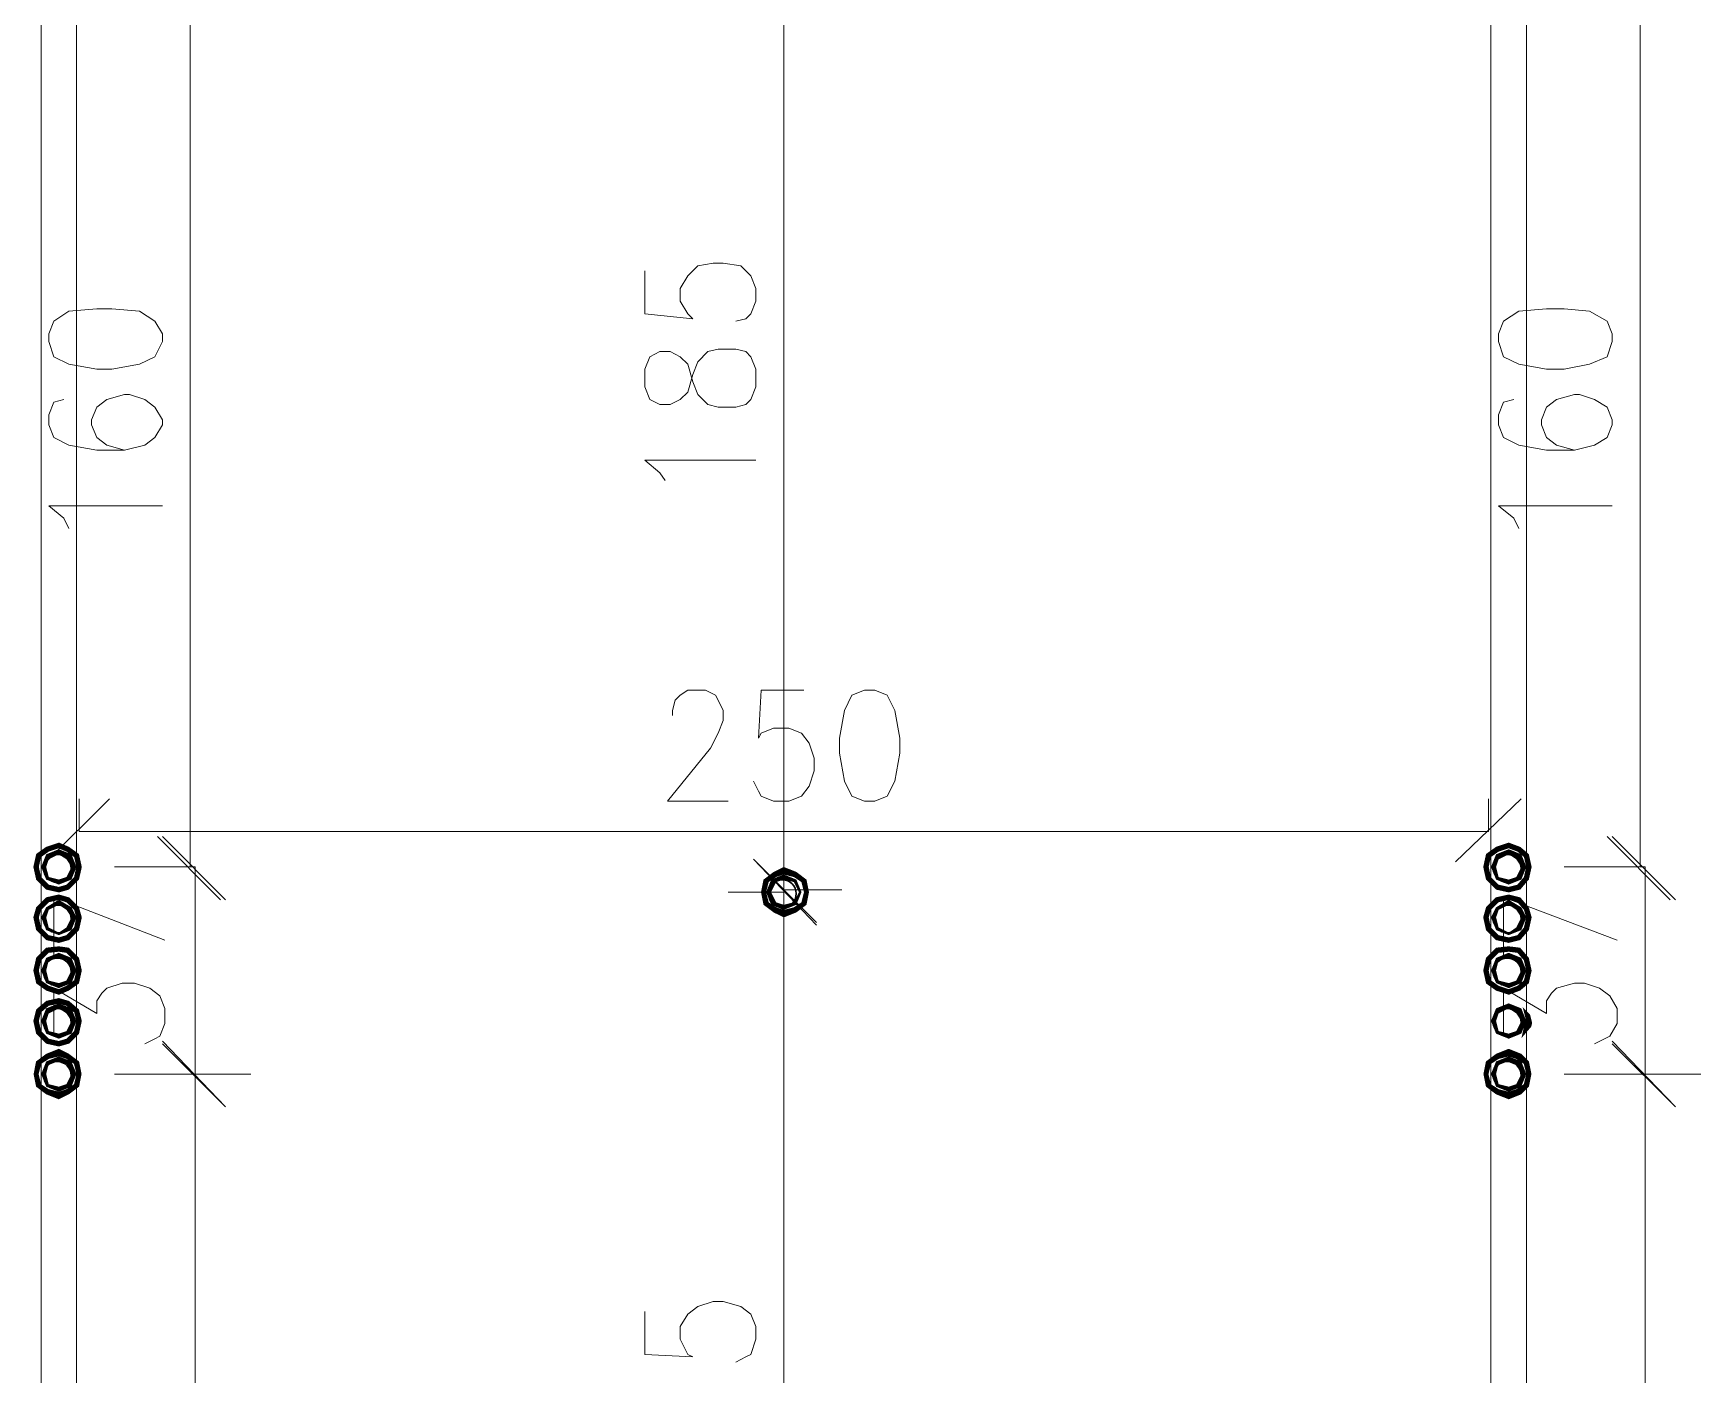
# Model space of a CAD drawing. Header units: millimetres. Extents: x 0 to 18511, y 19 to 17554.
# Drawn here: x 8924 to 11879, y 9159 to 11536 of the extents above; entities that cross this region are included whole.
import ezdxf

# ---------------------------------------------------------------- set-up
doc = ezdxf.new("R2010")
doc.units = ezdxf.units.MM
for name, color, linetype in [('PDF_A-DIM-INT', 7, 'Continuous'), ('PDF_DIM', 7, 'Continuous'), ('PDF_magnetic light', 7, 'Continuous')]:
    doc.layers.add(name, color=color, linetype=linetype)
doc.layers.add('PDF_A-LIGHTING', color=133, linetype='Continuous', true_color=0x6edddd)

msp = doc.modelspace()

# ---------------------------------------------------------------- linework, layer by layer
at = {"layer": 'PDF_A-DIM-INT', "lineweight": 20}
for points in [[(9058.5, 10179.4), (8946.5, 10067.5)], [(11445.1, 10067.5), (11561.5, 10179.4)], [(9143.6, 10112.3), (9255.5, 10000.3)], [(9264.5, 10000.3), (9152.5, 10112.3)], [(11713.8, 10112.3), (11825.7, 10000.3)], [(11834.7, 10000.3), (11722.7, 10112.3)], [(10312.3, 9960), (10200.3, 10072), (10312.3, 9955.5)], [(9152.5, 9745.1), (9264.5, 9633.1), (9152.5, 9749.6)], [(11722.7, 9745.1), (11834.7, 9633.1), (11722.7, 9749.6)]]:
    msp.add_lwpolyline(points, dxfattribs=at)
at = {"layer": 'PDF_A-LIGHTING', "lineweight": 0, "const_width": 9.5}
for points in [[(9000.3, 10038.4), (9004.8, 10058.5), (9000.3, 10078.7), (8984.6, 10089.9), (8968.9, 10096.6), (8948.8, 10089.9), (8933.1, 10078.7), (8928.6, 10058.5), (8933.1, 10038.4), (8948.8, 10022.7), (8968.9, 10018.2), (8984.6, 10022.7)], [(11570.5, 10038.4), (11575, 10058.5), (11570.5, 10078.7), (11557.1, 10089.9), (11539.2, 10096.6), (11519, 10089.9), (11503.3, 10078.7), (11498.9, 10058.5), (11503.3, 10038.4), (11519, 10022.7), (11539.2, 10018.2), (11557.1, 10022.7)], [(9000.3, 9948.8), (9004.8, 9969), (9000.3, 9984.6), (8984.6, 10000.3), (8968.9, 10004.8), (8948.8, 10000.3), (8933.1, 9984.6), (8928.6, 9969), (8933.1, 9948.8), (8948.8, 9933.2), (8968.9, 9928.7), (8984.6, 9933.2)], [(11570.5, 9948.8), (11575, 9969), (11570.5, 9984.6), (11557.1, 10000.3), (11539.2, 10004.8), (11519, 10000.3), (11503.3, 9984.6), (11498.9, 9969), (11503.3, 9948.8), (11519, 9933.2), (11539.2, 9928.7), (11557.1, 9933.2)], [(9000.3, 9854.8), (9004.8, 9874.9), (9000.3, 9895.1), (8984.6, 9910.8), (8968.9, 9913), (8948.8, 9910.8), (8933.1, 9895.1), (8928.6, 9874.9), (8933.1, 9854.8), (8948.8, 9843.6), (8968.9, 9836.9), (8984.6, 9843.6)], [(11570.5, 9854.8), (11575, 9874.9), (11570.5, 9895.1), (11557.1, 9910.8), (11539.2, 9913), (11519, 9910.8), (11503.3, 9895.1), (11498.9, 9874.9), (11503.3, 9854.8), (11519, 9843.6), (11539.2, 9836.9), (11557.1, 9843.6)], [(9000.3, 9765.2), (9004.8, 9785.4), (9000.3, 9803.3), (8984.6, 9816.7), (8968.9, 9821.2), (8948.8, 9816.7), (8933.1, 9803.3), (8928.6, 9785.4), (8933.1, 9765.2), (8948.8, 9749.6), (8968.9, 9745.1), (8984.6, 9749.6)]]:
    msp.add_lwpolyline(points, close=True, dxfattribs=at)
at = {"layer": 'PDF_A-LIGHTING', "lineweight": 0}
msp.add_lwpolyline([(11570.5, 9765.2, 12.7, 12.7, 0), (11575, 9785.4, 9.5, 9.5, 0), (11570.5, 9803.3, 0, 0, 0), (11557.1, 9816.7, 0, 0, 0), (11539.2, 9821.2, 0, 0, 0), (11519, 9816.7, 0, 0, 0), (11503.3, 9803.3, 0, 0, 0), (11498.9, 9785.4, 0, 0, 0), (11503.3, 9765.2, 0, 0, 0), (11519, 9749.6, 0, 0, 0), (11539.2, 9745.1, 0, 0, 0), (11557.1, 9749.6, 0, 0, 0)], format="xyseb", close=True, dxfattribs=at)
at = {"layer": 'PDF_A-LIGHTING', "lineweight": 30}
for centre in [(8966.2, 10055.9), (11536.6, 10055.9), (10251.4, 10011.2), (8966.2, 9966.4), (11536.6, 9966.4), (8966.2, 9872.3), (11536.6, 9872.3), (8966.2, 9782.8), (11536.6, 9782.8), (8966.2, 9688.8), (11536.6, 9688.8)]:
    msp.add_circle(centre, 24.6, dxfattribs=at)
at = {"layer": 'PDF_A-LIGHTING', "transparency": 33554559}
for points in [[(8946.5, 10080.9), (8951, 10072), (8937.6, 10058.5)], [(8968.9, 10089.9), (8968.9, 10080.9), (8946.5, 10080.9)], [(8968.9, 10080.9), (8946.5, 10080.9), (8951, 10072)], [(8991.3, 10080.9), (8982.4, 10072), (8968.9, 10089.9)], [(8982.4, 10072), (8968.9, 10089.9), (8968.9, 10080.9)], [(8991.3, 10058.5), (8991.3, 10080.9), (8982.4, 10072)], [(9000.3, 10058.5), (8991.3, 10058.5), (8991.3, 10080.9)], [(11516.8, 10080.9), (11521.3, 10072), (11507.8, 10058.5)], [(11539.2, 10089.9), (11539.2, 10080.9), (11516.8, 10080.9)], [(11539.2, 10080.9), (11516.8, 10080.9), (11521.3, 10072)], [(11561.5, 10080.9), (11552.6, 10072), (11539.2, 10089.9)], [(11552.6, 10072), (11539.2, 10089.9), (11539.2, 10080.9)], [(11561.5, 10058.5), (11561.5, 10080.9), (11552.6, 10072)], [(11570.5, 10058.5), (11561.5, 10058.5), (11561.5, 10080.9)], [(8951, 10072), (8937.6, 10058.5), (8946.5, 10058.5)], [(8937.6, 10058.5), (8946.5, 10058.5), (8946.5, 10036.1)], [(8946.5, 10058.5), (8946.5, 10036.1), (8951, 10040.6)], [(8991.3, 10036.1), (8982.4, 10040.6), (9000.3, 10058.5)], [(8982.4, 10040.6), (9000.3, 10058.5), (8991.3, 10058.5)], [(10236.1, 10049.6), (10240.6, 10040.6), (10218.2, 10036.1)], [(10254, 10058.5), (10254, 10045.1), (10236.1, 10049.6)], [(10254, 10045.1), (10236.1, 10049.6), (10240.6, 10040.6)], [(10276.4, 10049.6), (10272, 10040.6), (10254, 10058.5)], [(10272, 10040.6), (10254, 10058.5), (10254, 10045.1)], [(10285.4, 10031.7), (10276.4, 10049.6), (10272, 10040.6)], [(10294.3, 10036.1), (10285.4, 10031.7), (10276.4, 10049.6)], [(11521.3, 10072), (11507.8, 10058.5), (11516.8, 10058.5)], [(11507.8, 10058.5), (11516.8, 10058.5), (11516.8, 10036.1)], [(11516.8, 10058.5), (11516.8, 10036.1), (11521.3, 10040.6)], [(11561.5, 10036.1), (11552.6, 10040.6), (11570.5, 10058.5)], [(11552.6, 10040.6), (11570.5, 10058.5), (11561.5, 10058.5)], [(8946.5, 10036.1), (8951, 10040.6), (8968.9, 10027.2)], [(8951, 10040.6), (8968.9, 10027.2), (8968.9, 10036.1)], [(8968.9, 10036.1), (8991.3, 10036.1), (8982.4, 10040.6)], [(8968.9, 10027.2), (8968.9, 10036.1), (8991.3, 10036.1)], [(10218.2, 10036.1), (10227.2, 10031.7), (10213.7, 10013.8)], [(10227.2, 10031.7), (10213.7, 10013.8), (10222.7, 10013.8)], [(10240.6, 10040.6), (10218.2, 10036.1), (10227.2, 10031.7)], [(10231.7, 10036.1), (10240.6, 10031.7), (10222.7, 10013.8)], [(10240.6, 10031.7), (10222.7, 10013.8), (10231.7, 10013.8)], [(10254, 10045.1), (10254, 10036.1), (10231.7, 10036.1)], [(10254, 10036.1), (10231.7, 10036.1), (10240.6, 10031.7)], [(10276.4, 10036.1), (10272, 10031.7), (10254, 10045.1)], [(10272, 10031.7), (10254, 10045.1), (10254, 10036.1)], [(10280.9, 10013.8), (10276.4, 10036.1), (10272, 10031.7)], [(10285.4, 10013.8), (10280.9, 10013.8), (10276.4, 10036.1)], [(10289.9, 10013.8), (10294.3, 10036.1), (10285.4, 10031.7)], [(10298.8, 10013.8), (10289.9, 10013.8), (10294.3, 10036.1)], [(11516.8, 10036.1), (11521.3, 10040.6), (11539.2, 10027.2)], [(11521.3, 10040.6), (11539.2, 10027.2), (11539.2, 10036.1)], [(11539.2, 10036.1), (11561.5, 10036.1), (11552.6, 10040.6)], [(11539.2, 10027.2), (11539.2, 10036.1), (11561.5, 10036.1)], [(8968.9, 10000.3), (8968.9, 9991.4), (8946.5, 9986.9)], [(8968.9, 9991.4), (8946.5, 9986.9), (8951, 9982.4)], [(8991.3, 9986.9), (8982.4, 9982.4), (8968.9, 10000.3)], [(8982.4, 9982.4), (8968.9, 10000.3), (8968.9, 9991.4)], [(10213.7, 10013.8), (10222.7, 10013.8), (10218.2, 9991.4)], [(10222.7, 10013.8), (10218.2, 9991.4), (10227.2, 9995.8)], [(10218.2, 9991.4), (10227.2, 9995.8), (10236.1, 9977.9)], [(10222.7, 10013.8), (10231.7, 10013.8), (10231.7, 9991.4)], [(10227.2, 9995.8), (10236.1, 9977.9), (10240.6, 9986.9)], [(10231.7, 10013.8), (10231.7, 9991.4), (10240.6, 9995.8)], [(10231.7, 9991.4), (10240.6, 9995.8), (10254, 9982.4)], [(10240.6, 9995.8), (10254, 9982.4), (10254, 9991.4)], [(10254, 9991.4), (10276.4, 9991.4), (10272, 9995.8)], [(10254, 9982.4), (10254, 9991.4), (10276.4, 9991.4)], [(10276.4, 9991.4), (10272, 9995.8), (10285.4, 10013.8)], [(10272, 9995.8), (10285.4, 10013.8), (10280.9, 10013.8)], [(10272, 9986.9), (10294.3, 9991.4), (10285.4, 9995.8)], [(10276.4, 9977.9), (10272, 9986.9), (10294.3, 9991.4)], [(10294.3, 9991.4), (10285.4, 9995.8), (10298.8, 10013.8)], [(10285.4, 9995.8), (10298.8, 10013.8), (10289.9, 10013.8)], [(11539.2, 10000.3), (11539.2, 9991.4), (11516.8, 9986.9)], [(11539.2, 9991.4), (11516.8, 9986.9), (11521.3, 9982.4)], [(11561.5, 9986.9), (11552.6, 9982.4), (11539.2, 10000.3)], [(11552.6, 9982.4), (11539.2, 10000.3), (11539.2, 9991.4)], [(8946.5, 9986.9), (8951, 9982.4), (8937.6, 9969)], [(8951, 9982.4), (8937.6, 9969), (8946.5, 9969)], [(8937.6, 9969), (8946.5, 9969), (8946.5, 9946.6)], [(8946.5, 9969), (8946.5, 9946.6), (8951, 9951.1)], [(8991.3, 9969), (8991.3, 9986.9), (8982.4, 9982.4)], [(8991.3, 9946.6), (8982.4, 9951.1), (9000.3, 9969)], [(8982.4, 9951.1), (9000.3, 9969), (8991.3, 9969)], [(9000.3, 9969), (8991.3, 9969), (8991.3, 9986.9)], [(10236.1, 9977.9), (10240.6, 9986.9), (10254, 9969)], [(10240.6, 9986.9), (10254, 9969), (10254, 9982.4)], [(10254, 9982.4), (10276.4, 9977.9), (10272, 9986.9)], [(10254, 9969), (10254, 9982.4), (10276.4, 9977.9)], [(11516.8, 9986.9), (11521.3, 9982.4), (11507.8, 9969)], [(11521.3, 9982.4), (11507.8, 9969), (11516.8, 9969)], [(11507.8, 9969), (11516.8, 9969), (11516.8, 9946.6)], [(11516.8, 9969), (11516.8, 9946.6), (11521.3, 9951.1)], [(11561.5, 9969), (11561.5, 9986.9), (11552.6, 9982.4)], [(11561.5, 9946.6), (11552.6, 9951.1), (11570.5, 9969)], [(11552.6, 9951.1), (11570.5, 9969), (11561.5, 9969)], [(11570.5, 9969), (11561.5, 9969), (11561.5, 9986.9)], [(8946.5, 9946.6), (8951, 9951.1), (8968.9, 9937.6)], [(8951, 9951.1), (8968.9, 9937.6), (8968.9, 9942.1)], [(8968.9, 9942.1), (8991.3, 9946.6), (8982.4, 9951.1)], [(8968.9, 9937.6), (8968.9, 9942.1), (8991.3, 9946.6)], [(11516.8, 9946.6), (11521.3, 9951.1), (11539.2, 9937.6)], [(11521.3, 9951.1), (11539.2, 9937.6), (11539.2, 9942.1)], [(11539.2, 9942.1), (11561.5, 9946.6), (11552.6, 9951.1)], [(11539.2, 9937.6), (11539.2, 9942.1), (11561.5, 9946.6)], [(8968.9, 9906.3), (8968.9, 9897.3), (8946.5, 9897.3)], [(8991.3, 9897.3), (8982.4, 9892.9), (8968.9, 9906.3)], [(8982.4, 9892.9), (8968.9, 9906.3), (8968.9, 9897.3)], [(11539.2, 9906.3), (11539.2, 9897.3), (11516.8, 9897.3)], [(11561.5, 9897.3), (11552.6, 9892.9), (11539.2, 9906.3)], [(11552.6, 9892.9), (11539.2, 9906.3), (11539.2, 9897.3)], [(8946.5, 9897.3), (8951, 9892.9), (8937.6, 9874.9)], [(8951, 9892.9), (8937.6, 9874.9), (8946.5, 9874.9)], [(8937.6, 9874.9), (8946.5, 9874.9), (8946.5, 9852.6)], [(8968.9, 9897.3), (8946.5, 9897.3), (8951, 9892.9)], [(8946.5, 9874.9), (8946.5, 9852.6), (8951, 9857)], [(8991.3, 9874.9), (8991.3, 9897.3), (8982.4, 9892.9)], [(8991.3, 9852.6), (8982.4, 9857), (9000.3, 9874.9)], [(8982.4, 9857), (9000.3, 9874.9), (8991.3, 9874.9)], [(9000.3, 9874.9), (8991.3, 9874.9), (8991.3, 9897.3)], [(11516.8, 9897.3), (11521.3, 9892.9), (11507.8, 9874.9)], [(11521.3, 9892.9), (11507.8, 9874.9), (11516.8, 9874.9)], [(11507.8, 9874.9), (11516.8, 9874.9), (11516.8, 9852.6)], [(11539.2, 9897.3), (11516.8, 9897.3), (11521.3, 9892.9)], [(11516.8, 9874.9), (11516.8, 9852.6), (11521.3, 9857)], [(11561.5, 9874.9), (11561.5, 9897.3), (11552.6, 9892.9)], [(11561.5, 9852.6), (11552.6, 9857), (11570.5, 9874.9)], [(11552.6, 9857), (11570.5, 9874.9), (11561.5, 9874.9)], [(11570.5, 9874.9), (11561.5, 9874.9), (11561.5, 9897.3)], [(8946.5, 9852.6), (8951, 9857), (8968.9, 9843.6)], [(8951, 9857), (8968.9, 9843.6), (8968.9, 9852.6)], [(8968.9, 9852.6), (8991.3, 9852.6), (8982.4, 9857)], [(8968.9, 9843.6), (8968.9, 9852.6), (8991.3, 9852.6)], [(11516.8, 9852.6), (11521.3, 9857), (11539.2, 9843.6)], [(11521.3, 9857), (11539.2, 9843.6), (11539.2, 9852.6)], [(11539.2, 9852.6), (11561.5, 9852.6), (11552.6, 9857)], [(11539.2, 9843.6), (11539.2, 9852.6), (11561.5, 9852.6)], [(8968.9, 9816.7), (8968.9, 9807.8), (8946.5, 9807.8)], [(8991.3, 9807.8), (8982.4, 9798.8), (8968.9, 9816.7)], [(8982.4, 9798.8), (8968.9, 9816.7), (8968.9, 9807.8)], [(11539.2, 9816.7), (11539.2, 9807.8), (11516.8, 9807.8)], [(11561.5, 9807.8), (11552.6, 9798.8), (11539.2, 9816.7)], [(11552.6, 9798.8), (11539.2, 9816.7), (11539.2, 9807.8)], [(8946.5, 9807.8), (8951, 9798.8), (8937.6, 9785.4)], [(8951, 9798.8), (8937.6, 9785.4), (8946.5, 9785.4)], [(8937.6, 9785.4), (8946.5, 9785.4), (8946.5, 9763)], [(8968.9, 9807.8), (8946.5, 9807.8), (8951, 9798.8)], [(8946.5, 9785.4), (8946.5, 9763), (8951, 9767.5)], [(8991.3, 9785.4), (8991.3, 9807.8), (8982.4, 9798.8)], [(8991.3, 9763), (8982.4, 9767.5), (9000.3, 9785.4)], [(8982.4, 9767.5), (9000.3, 9785.4), (8991.3, 9785.4)], [(9000.3, 9785.4), (8991.3, 9785.4), (8991.3, 9807.8)], [(11516.8, 9807.8), (11521.3, 9798.8), (11507.8, 9785.4)], [(11521.3, 9798.8), (11507.8, 9785.4), (11516.8, 9785.4)], [(11507.8, 9785.4), (11516.8, 9785.4), (11516.8, 9763)], [(11539.2, 9807.8), (11516.8, 9807.8), (11521.3, 9798.8)], [(11516.8, 9785.4), (11516.8, 9763), (11521.3, 9767.5)], [(11561.5, 9785.4), (11561.5, 9807.8), (11552.6, 9798.8)], [(11561.5, 9763), (11552.6, 9767.5), (11570.5, 9785.4)], [(11552.6, 9767.5), (11570.5, 9785.4), (11561.5, 9785.4)], [(11570.5, 9785.4), (11561.5, 9785.4), (11561.5, 9807.8)], [(8946.5, 9763), (8951, 9767.5), (8968.9, 9754)], [(8951, 9767.5), (8968.9, 9754), (8968.9, 9763)], [(8968.9, 9763), (8991.3, 9763), (8982.4, 9767.5)], [(8968.9, 9754), (8968.9, 9763), (8991.3, 9763)], [(11516.8, 9763), (11521.3, 9767.5), (11539.2, 9754)], [(11521.3, 9767.5), (11539.2, 9754), (11539.2, 9763)], [(11539.2, 9763), (11561.5, 9763), (11552.6, 9767.5)], [(11539.2, 9754), (11539.2, 9763), (11561.5, 9763)], [(8946.5, 9727.2), (8951, 9718.2), (8928.6, 9713.7)], [(8968.9, 9736.1), (8968.9, 9722.7), (8946.5, 9727.2)], [(8968.9, 9722.7), (8946.5, 9727.2), (8951, 9718.2)], [(8986.8, 9727.2), (8982.4, 9718.2), (8968.9, 9736.1)], [(8982.4, 9718.2), (8968.9, 9736.1), (8968.9, 9722.7)], [(8995.8, 9709.3), (8986.8, 9727.2), (8982.4, 9718.2)], [(9004.8, 9713.7), (8995.8, 9709.3), (8986.8, 9727.2)], [(11516.8, 9727.2), (11521.3, 9718.2), (11498.9, 9713.7)], [(11539.2, 9736.1), (11539.2, 9722.7), (11516.8, 9727.2)], [(11539.2, 9722.7), (11516.8, 9727.2), (11521.3, 9718.2)], [(11561.5, 9727.2), (11552.6, 9718.2), (11539.2, 9736.1)], [(11552.6, 9718.2), (11539.2, 9736.1), (11539.2, 9722.7)], [(11566, 9709.3), (11561.5, 9727.2), (11552.6, 9718.2)], [(11575, 9713.7), (11566, 9709.3), (11561.5, 9727.2)], [(8928.6, 9713.7), (8937.6, 9709.3), (8924.2, 9691.4)], [(8937.6, 9709.3), (8924.2, 9691.4), (8933.1, 9691.4)], [(8951, 9718.2), (8928.6, 9713.7), (8937.6, 9709.3)], [(8946.5, 9713.7), (8951, 9709.3), (8937.6, 9691.4)], [(8951, 9709.3), (8937.6, 9691.4), (8946.5, 9691.4)], [(8968.9, 9722.7), (8968.9, 9713.7), (8946.5, 9713.7)], [(8968.9, 9713.7), (8946.5, 9713.7), (8951, 9709.3)], [(8991.3, 9713.7), (8982.4, 9709.3), (8968.9, 9722.7)], [(8982.4, 9709.3), (8968.9, 9722.7), (8968.9, 9713.7)], [(8991.3, 9691.4), (8991.3, 9713.7), (8982.4, 9709.3)], [(9000.3, 9691.4), (8991.3, 9691.4), (8991.3, 9713.7)], [(9000.3, 9691.4), (9004.8, 9713.7), (8995.8, 9709.3)], [(9009.2, 9691.4), (9000.3, 9691.4), (9004.8, 9713.7)], [(11498.9, 9713.7), (11507.8, 9709.3), (11494.4, 9691.4)], [(11507.8, 9709.3), (11494.4, 9691.4), (11503.3, 9691.4)], [(11521.3, 9718.2), (11498.9, 9713.7), (11507.8, 9709.3)], [(11516.8, 9713.7), (11521.3, 9709.3), (11507.8, 9691.4)], [(11521.3, 9709.3), (11507.8, 9691.4), (11516.8, 9691.4)], [(11539.2, 9722.7), (11539.2, 9713.7), (11516.8, 9713.7)], [(11539.2, 9713.7), (11516.8, 9713.7), (11521.3, 9709.3)], [(11561.5, 9713.7), (11552.6, 9709.3), (11539.2, 9722.7)], [(11552.6, 9709.3), (11539.2, 9722.7), (11539.2, 9713.7)], [(11561.5, 9691.4), (11561.5, 9713.7), (11552.6, 9709.3)], [(11570.5, 9691.4), (11561.5, 9691.4), (11561.5, 9713.7)], [(11570.5, 9691.4), (11575, 9713.7), (11566, 9709.3)], [(11579.5, 9691.4), (11570.5, 9691.4), (11575, 9713.7)], [(8924.2, 9691.4), (8933.1, 9691.4), (8928.6, 9669)], [(8933.1, 9691.4), (8928.6, 9669), (8937.6, 9673.4)], [(8928.6, 9669), (8937.6, 9673.4), (8946.5, 9655.5)], [(8937.6, 9691.4), (8946.5, 9691.4), (8946.5, 9669)], [(8937.6, 9673.4), (8946.5, 9655.5), (8951, 9664.5)], [(8946.5, 9691.4), (8946.5, 9669), (8951, 9673.4)], [(8946.5, 9669), (8951, 9673.4), (8968.9, 9660)], [(8951, 9673.4), (8968.9, 9660), (8968.9, 9669)], [(8968.9, 9669), (8991.3, 9669), (8982.4, 9673.4)], [(8968.9, 9660), (8968.9, 9669), (8991.3, 9669)], [(8991.3, 9669), (8982.4, 9673.4), (9000.3, 9691.4)], [(8982.4, 9673.4), (9000.3, 9691.4), (8991.3, 9691.4)], [(8982.4, 9664.5), (9004.8, 9669), (8995.8, 9673.4)], [(8986.8, 9655.5), (8982.4, 9664.5), (9004.8, 9669)], [(9004.8, 9669), (8995.8, 9673.4), (9009.2, 9691.4)], [(8995.8, 9673.4), (9009.2, 9691.4), (9000.3, 9691.4)], [(11494.4, 9691.4), (11503.3, 9691.4), (11498.9, 9669)], [(11503.3, 9691.4), (11498.9, 9669), (11507.8, 9673.4)], [(11498.9, 9669), (11507.8, 9673.4), (11516.8, 9655.5)], [(11507.8, 9691.4), (11516.8, 9691.4), (11516.8, 9669)], [(11507.8, 9673.4), (11516.8, 9655.5), (11521.3, 9664.5)], [(11516.8, 9691.4), (11516.8, 9669), (11521.3, 9673.4)], [(11516.8, 9669), (11521.3, 9673.4), (11539.2, 9660)], [(11521.3, 9673.4), (11539.2, 9660), (11539.2, 9669)], [(11539.2, 9669), (11561.5, 9669), (11552.6, 9673.4)], [(11539.2, 9660), (11539.2, 9669), (11561.5, 9669)], [(11561.5, 9669), (11552.6, 9673.4), (11570.5, 9691.4)], [(11552.6, 9673.4), (11570.5, 9691.4), (11561.5, 9691.4)], [(11552.6, 9664.5), (11575, 9669), (11566, 9673.4)], [(11561.5, 9655.5), (11552.6, 9664.5), (11575, 9669)], [(11575, 9669), (11566, 9673.4), (11579.5, 9691.4)], [(11566, 9673.4), (11579.5, 9691.4), (11570.5, 9691.4)], [(8946.5, 9655.5), (8951, 9664.5), (8968.9, 9646.6)], [(8951, 9664.5), (8968.9, 9646.6), (8968.9, 9660)], [(8968.9, 9660), (8986.8, 9655.5), (8982.4, 9664.5)], [(8968.9, 9646.6), (8968.9, 9660), (8986.8, 9655.5)], [(11516.8, 9655.5), (11521.3, 9664.5), (11539.2, 9646.6)], [(11521.3, 9664.5), (11539.2, 9646.6), (11539.2, 9660)], [(11539.2, 9660), (11561.5, 9655.5), (11552.6, 9664.5)], [(11539.2, 9646.6), (11539.2, 9660), (11561.5, 9655.5)]]:
    msp.add_solid(points, dxfattribs=at)
at = {"layer": 'PDF_DIM', "lineweight": 0}
for points in [[(9107.7, 10058.5), (9201.8, 10058.5), (9201.8, 11652.6), (9067.4, 11652.6), (9197.3, 11652.6), (9197.3, 12019.8), (9067.4, 12019.8)], [(11678, 10058.5), (11772, 10058.5), (11772, 11652.6), (11637.7, 11652.6), (11767.5, 11652.6), (11767.5, 12019.8), (11637.7, 12019.8)], [(10155.5, 10013.8), (10254, 10013.8), (10254, 11858.6), (10155.5, 11858.6)], [(9004.8, 10179.4), (9004.8, 10121.2), (11503.3, 10121.2), (11503.3, 10179.4)], [(9309.2, 9691.4), (9210.7, 9691.4), (9210.7, 10058.5), (9067.4, 10058.5)], [(11879.5, 9691.4), (11781, 9691.4), (11781, 10058.5), (11637.7, 10058.5)], [(10357, 10018.2), (10254, 10018.2), (10254, 8168.9), (10155.5, 8168.9), (10254, 8168.9), (10254, 6695.7), (10357, 6695.7), (10258.5, 6695.7), (10258.5, 5916.6), (10357, 5916.6)], [(9309.2, 8088.3), (9210.7, 8088.3), (9210.7, 9691.4), (9067.4, 9691.4)], [(11879.5, 8088.3), (11781, 8088.3), (11781, 9691.4), (11637.7, 9691.4)]]:
    msp.add_lwpolyline(points, dxfattribs=at)
at = {"layer": 'PDF_DIM', "lineweight": 9}
for points in [[(10007.8, 11115.3), (10007.8, 11039.2), (10092.8, 11030.2), (10083.9, 11039.2), (10070.5, 11061.5), (10070.5, 11083.9), (10083.9, 11106.3), (10101.8, 11124.2), (10128.7, 11128.7), (10146.6, 11128.7), (10177.9, 11124.2), (10195.8, 11106.3), (10204.8, 11083.9), (10204.8, 11061.5), (10195.8, 11039.2), (10186.9, 11030.2), (10169, 11025.7)], [(8977.9, 10886.9), (8960, 10882.4), (8951, 10860), (8951, 10842.1), (8960, 10819.7), (8986.8, 10806.3), (9036.1, 10797.4), (9085.4, 10797.4), (9121.2, 10806.3), (9139.1, 10819.7), (9152.5, 10842.1), (9152.5, 10851.1), (9139.1, 10873.5), (9121.2, 10886.9), (9094.3, 10895.9), (9085.4, 10895.9), (9054, 10886.9), (9036.1, 10873.5), (9027.1, 10851.1), (9027.1, 10842.1), (9036.1, 10819.7), (9054, 10806.3), (9085.4, 10797.4)], [(11548.1, 10886.9), (11530.2, 10882.4), (11521.3, 10860), (11521.3, 10842.1), (11530.2, 10819.7), (11557.1, 10806.3), (11606.3, 10797.4), (11655.6, 10797.4), (11691.4, 10806.3), (11713.8, 10819.7), (11722.7, 10842.1), (11722.7, 10851.1), (11713.8, 10873.5), (11691.4, 10886.9), (11664.5, 10895.9), (11655.6, 10895.9), (11624.2, 10886.9), (11606.3, 10873.5), (11597.4, 10851.1), (11597.4, 10842.1), (11606.3, 10819.7), (11624.2, 10806.3), (11655.6, 10797.4)], [(10043.6, 10743.6), (10034.6, 10757.1), (10007.8, 10779.4), (10204.8, 10779.4)], [(8986.8, 10658.5), (8977.9, 10676.5), (8951, 10698.8), (9152.5, 10698.8)], [(11557.1, 10658.5), (11548.1, 10676.5), (11521.3, 10698.8), (11722.7, 10698.8)], [(10057, 10327.2), (10057, 10336.1), (10061.5, 10354.1), (10070.5, 10363), (10083.9, 10372), (10115.2, 10372), (10133.1, 10363), (10137.6, 10354.1), (10146.6, 10336.1), (10146.6, 10318.2), (10137.6, 10295.8), (10124.2, 10269), (10048.1, 10175), (10155.5, 10175)], [(10289.9, 10372), (10213.7, 10372), (10209.3, 10286.9), (10213.7, 10295.8), (10236.1, 10304.8), (10263, 10304.8), (10285.4, 10295.8), (10298.8, 10277.9), (10307.8, 10251.1), (10307.8, 10228.7), (10298.8, 10201.8), (10285.4, 10183.9), (10263, 10175), (10236.1, 10175), (10213.7, 10183.9), (10209.3, 10192.9), (10200.3, 10210.8)], [(9157, 9928.7), (8960, 10004.8), (8960, 9897.3)], [(11731.7, 9928.7), (11530.2, 10004.8), (11530.2, 9897.3)], [(8960, 9758.5), (8960, 9843.6), (9036.1, 9798.8), (9036.1, 9821.2), (9045.1, 9834.6), (9054, 9843.6), (9080.9, 9852.6), (9103.3, 9852.6), (9130.1, 9843.6), (9148, 9830.2), (9157, 9807.8), (9157, 9780.9), (9148, 9758.5), (9139.1, 9754), (9121.2, 9745.1)], [(11530.2, 9758.5), (11530.2, 9843.6), (11606.3, 9798.8), (11606.3, 9821.2), (11615.3, 9834.6), (11624.2, 9843.6), (11655.6, 9852.6), (11673.5, 9852.6), (11700.4, 9843.6), (11718.3, 9830.2), (11731.7, 9807.8), (11731.7, 9780.9), (11718.3, 9758.5), (11709.3, 9754), (11691.4, 9745.1)], [(10007.8, 9270.4), (10007.8, 9194.3), (10092.8, 9189.8), (10083.9, 9194.3), (10070.5, 9221.2), (10070.5, 9243.6), (10083.9, 9266), (10101.8, 9279.4), (10128.7, 9288.4), (10146.6, 9288.4), (10177.9, 9279.4), (10195.8, 9266), (10204.8, 9243.6), (10204.8, 9221.2), (10195.8, 9194.3), (10186.9, 9189.8), (10169, 9180.9)]]:
    msp.add_lwpolyline(points, dxfattribs=at)
for points in [[(8951, 10989.9), (8960, 10963), (8986.8, 10949.6), (9036.1, 10940.6), (9063, 10940.6), (9112.2, 10949.6), (9139.1, 10963), (9152.5, 10989.9), (9152.5, 11003.3), (9139.1, 11025.7), (9112.2, 11043.6), (9063, 11048.1), (9036.1, 11048.1), (8986.8, 11043.6), (8960, 11025.7), (8951, 11003.3)], [(11521.3, 10989.9), (11530.2, 10963), (11557.1, 10949.6), (11606.3, 10940.6), (11637.7, 10940.6), (11682.4, 10949.6), (11713.8, 10963), (11722.7, 10989.9), (11722.7, 11003.3), (11713.8, 11025.7), (11682.4, 11043.6), (11637.7, 11048.1), (11606.3, 11048.1), (11557.1, 11043.6), (11530.2, 11025.7), (11521.3, 11003.3)], [(10007.8, 10909.3), (10016.7, 10886.9), (10034.6, 10878), (10052.5, 10878), (10070.5, 10886.9), (10083.9, 10900.3), (10092.8, 10931.7), (10101.8, 10954.1), (10119.7, 10972), (10137.6, 10976.5), (10169, 10976.5), (10186.9, 10972), (10195.8, 10963), (10204.8, 10940.6), (10204.8, 10909.3), (10195.8, 10886.9), (10186.9, 10878), (10169, 10873.5), (10137.6, 10873.5), (10119.7, 10878), (10101.8, 10895.9), (10092.8, 10918.3), (10083.9, 10949.6), (10070.5, 10963), (10052.5, 10972), (10034.6, 10972), (10016.7, 10963), (10007.8, 10940.6)], [(10397.3, 10372), (10374.9, 10363), (10361.5, 10336.1), (10352.6, 10286.9), (10352.6, 10260), (10361.5, 10210.8), (10374.9, 10183.9), (10397.3, 10175), (10415.2, 10175), (10437.6, 10183.9), (10451.1, 10210.8), (10460, 10260), (10460, 10286.9), (10451.1, 10336.1), (10437.6, 10363), (10415.2, 10372)]]:
    msp.add_lwpolyline(points, close=True, dxfattribs=at)
at = {"layer": 'PDF_magnetic light', "lineweight": 0}
for points in [[(8937.6, 12812.3), (8937.6, 6919.6), (9000.3, 6919.6), (9000.3, 12812.3)], [(11507.8, 12812.3), (11507.8, 6919.6), (11570.5, 6919.6), (11570.5, 12812.3)]]:
    msp.add_lwpolyline(points, close=True, dxfattribs=at)

doc.saveas('drawing.dxf')
